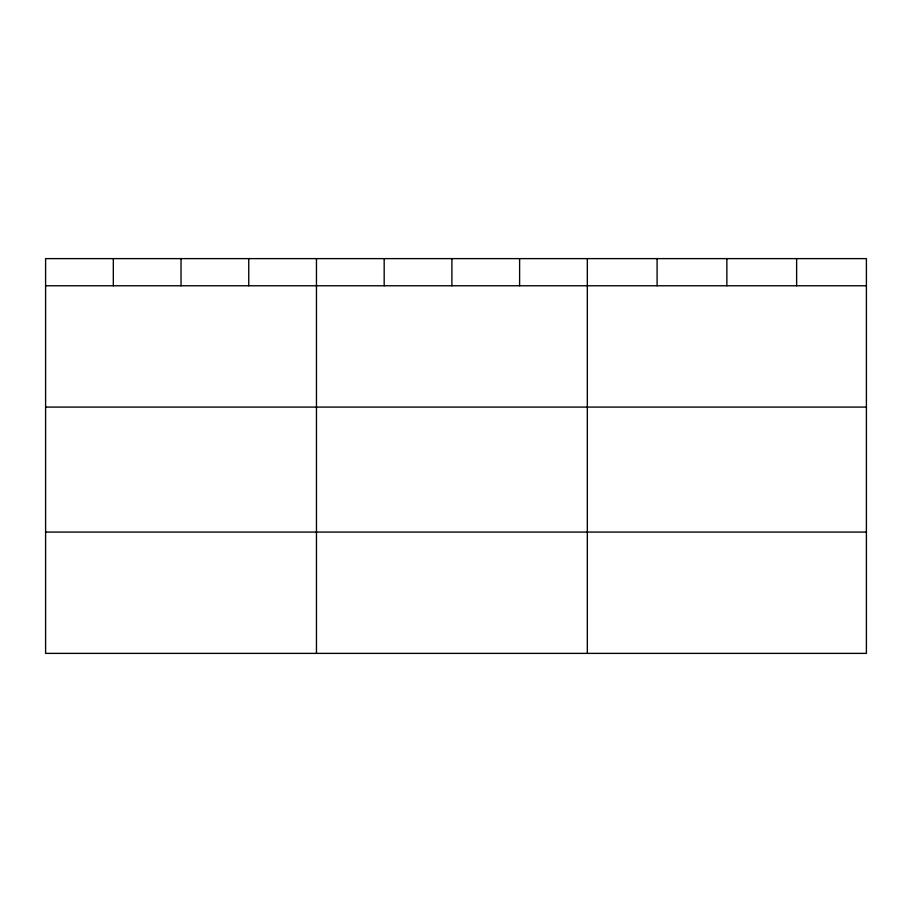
<?xml version="1.0" encoding="UTF-8"?>
<svg xmlns="http://www.w3.org/2000/svg" width="912" height="912" viewBox="0 0 912 912"><rect width="100%" height="100%" fill="white"/><g stroke="black" fill="none" stroke-linecap="round" stroke-linejoin="round"><path stroke-width="1.37" d="M866.4 407.083L866.4 258.62L45.6 258.62L45.6 653.38L866.4 653.38L866.4 407.083L45.6 407.083M45.6 285.764L866.4 285.764M45.6 532.072L866.4 532.072M796.632 258.62L796.632 285.764M726.864 258.62L726.864 285.764M657.096 258.62L657.096 285.764M587.328 258.62L587.328 653.38M519.612 258.62L519.612 285.764M451.896 258.62L451.896 285.764M384.18 258.62L384.18 285.764M316.464 258.62L316.464 653.38M248.748 258.62L248.748 285.764M181.032 258.62L181.032 285.764M113.316 258.62L113.316 285.764"/></g></svg>
